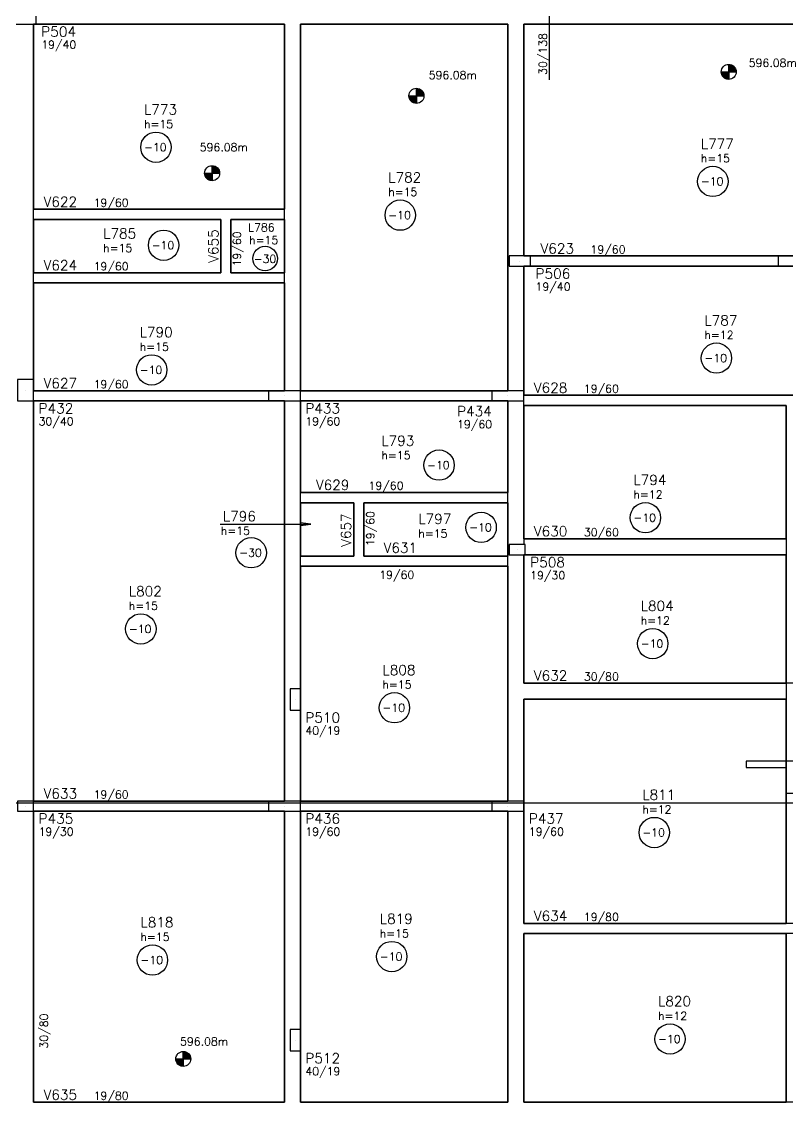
# Model space of a CAD drawing. Extents: x -9640 to 3028, y -691 to 5617.
# Drawn here: x -4061 to -2626, y 1081 to 3107 of the extents above; entities that cross this region are included whole.
import ezdxf

# ---------------------------------------------------------------- set-up
doc = ezdxf.new("R2010")
doc.units = 0
doc.header["$LTSCALE"] = 100
doc.header["$MEASUREMENT"] = 0
doc.layers.get('0').update_dxf_attribs({"color": 245, "linetype": 'CONTINUOUS'})
for name, color, linetype in [('01', 7, 'CONTINUOUS'), ('10', 7, 'CONTINUOUS'), ('11', 7, 'CONTINUOUS'), ('12', 7, 'CONTINUOUS'), ('13', 7, 'CONTINUOUS'), ('18', 4, 'CONTINUOUS'), ('2', 5, 'CONTINUOUS'), ('221', 102, 'CONTINUOUS'), ('242', 7, 'CONTINUOUS'), ('243', 9, 'CONTINUOUS'), ('246', 3, 'CONTINUOUS'), ('3', 1, 'CONTINUOUS'), ('30', 7, 'CONTINUOUS'), ('4', 3, 'CONTINUOUS'), ('8', 7, 'CONTINUOUS'), ('9', 3, 'CONTINUOUS')]:
    doc.layers.add(name, color=color, linetype=linetype)
doc.styles.get("Standard").update_dxf_attribs({"font": 'ROMANS.SHX'})

msp = doc.modelspace()

# ---------------------------------------------------------------- linework, layer by layer
for p, q in [((-2735.631089, 3026.731945), (-2735.631089, 2998.606945)), ((-2735.631089, 2998.606945), (-2735.631089, 3026.731945)), ((-2735.631089, 3026.048679), (-2731.300823, 3026.048679)), ((-2735.631089, 3025.156724), (-2729.164068, 3025.156724)), ((-2735.631089, 3024.264769), (-2727.674799, 3024.264769)), ((-2735.631089, 3023.3728), (-2726.51013, 3023.3728)), ((-2735.631089, 3022.480912), (-2725.556873, 3022.480912)), ((-2735.631089, 3021.588957), (-2724.759237, 3021.588957)), ((-2735.631089, 3020.696988), (-2724.084984, 3020.696988)), ((-2735.631089, 3019.805033), (-2723.513459, 3019.805033)), ((-2735.631089, 3018.913078), (-2723.030661, 3018.913078)), ((-2749.693589, 3012.669445), (-2721.568589, 3012.669445)), ((-2735.631143, 3011.777543), (-2749.65919, 3011.777543)), ((-2735.631143, 3010.885588), (-2749.580024, 3010.885588)), ((-2735.631143, 3009.993633), (-2749.436741, 3009.993633)), ((-2735.631143, 3009.101678), (-2749.233536, 3009.101678)), ((-2735.631143, 3008.209776), (-2748.96773, 3008.209776)), ((-2735.631143, 3007.317767), (-2748.635511, 3007.317767)), ((-2735.631143, 3006.425866), (-2748.23157, 3006.425866)), ((-2735.631143, 3005.533911), (-2747.748773, 3005.533911)), ((-2735.631143, 3004.641955), (-2747.177248, 3004.641955)), ((-2735.631143, 3003.75), (-2746.50294, 3003.75)), ((-2735.631143, 3002.858099), (-2745.705359, 3002.858099)), ((-2735.631143, 3001.966076), (-2744.752102, 3001.966076)), ((-2735.631143, 3001.074175), (-2743.587433, 3001.074175)), ((-2735.631143, 3000.18222), (-2742.098163, 3000.18222)), ((-2735.631143, 2999.290264), (-2739.961354, 2999.290264)), ((-2735.631089, 3018.021122), (-2722.62672, 3018.021122)), ((-2735.631089, 3017.129167), (-2722.294502, 3017.129167)), ((-2735.631089, 3016.237266), (-2722.028695, 3016.237266)), ((-2735.631089, 3015.345311), (-2721.825545, 3015.345311)), ((-2735.631089, 3014.453355), (-2721.682207, 3014.453355)), ((-2735.631089, 3013.5614), (-2721.598607, 3013.5614)), ((-3320.949128, 2981.808854), (-3320.949128, 2953.683854)), ((-3320.949128, 2953.683854), (-3320.949128, 2981.808854)), ((-3320.949128, 2981.125588), (-3316.618863, 2981.125588)), ((-3320.949128, 2980.233633), (-3314.482108, 2980.233633)), ((-3320.949128, 2979.341678), (-3312.992838, 2979.341678)), ((-3320.949128, 2978.449709), (-3311.828169, 2978.449709)), ((-3335.011628, 2967.746354), (-3306.886628, 2967.746354)), ((-3320.949182, 2966.854452), (-3334.977229, 2966.854452)), ((-3320.949182, 2965.962497), (-3334.898064, 2965.962497)), ((-3320.949182, 2965.070542), (-3334.75478, 2965.070542)), ((-3320.949182, 2964.178587), (-3334.551576, 2964.178587)), ((-3320.949182, 2963.286685), (-3334.285769, 2963.286685)), ((-3320.949182, 2962.394676), (-3333.953551, 2962.394676)), ((-3320.949182, 2961.502775), (-3333.54961, 2961.502775)), ((-3320.949182, 2960.61082), (-3333.066812, 2960.61082)), ((-3320.949182, 2959.718864), (-3332.495287, 2959.718864)), ((-3320.949182, 2958.826909), (-3331.82098, 2958.826909)), ((-3320.949182, 2957.935008), (-3331.023398, 2957.935008)), ((-3320.949128, 2977.557821), (-3310.874912, 2977.557821)), ((-3320.949128, 2976.665866), (-3310.077277, 2976.665866)), ((-3320.949128, 2975.773897), (-3309.403023, 2975.773897)), ((-3320.949128, 2974.881942), (-3308.831498, 2974.881942)), ((-3320.949128, 2973.989987), (-3308.348701, 2973.989987)), ((-3320.949128, 2973.098031), (-3307.94476, 2973.098031)), ((-3320.949128, 2972.206076), (-3307.612541, 2972.206076)), ((-3320.949128, 2971.314175), (-3307.346735, 2971.314175)), ((-3320.949128, 2970.422219), (-3307.143584, 2970.422219)), ((-3320.949128, 2969.530264), (-3307.000247, 2969.530264)), ((-3320.949128, 2968.638309), (-3306.916646, 2968.638309)), ((-3320.949182, 2957.042985), (-3330.070141, 2957.042985)), ((-3320.949182, 2956.151084), (-3328.905472, 2956.151084)), ((-3320.949182, 2955.259129), (-3327.416203, 2955.259129)), ((-3320.949182, 2954.367173), (-3325.279394, 2954.367173)), ((-3704.000076, 2836.787943), (-3704.000076, 2808.662943)), ((-3704.000076, 2808.662943), (-3704.000076, 2836.787943)), ((-3704.000076, 2836.104677), (-3699.66981, 2836.104677)), ((-3718.062576, 2822.725443), (-3689.937576, 2822.725443)), ((-3704.00013, 2821.833541), (-3718.028177, 2821.833541)), ((-3704.00013, 2820.941586), (-3717.949011, 2820.941586)), ((-3704.00013, 2820.049631), (-3717.805728, 2820.049631)), ((-3704.00013, 2819.157675), (-3717.602523, 2819.157675)), ((-3704.00013, 2818.265774), (-3717.336717, 2818.265774)), ((-3704.00013, 2817.373765), (-3717.004498, 2817.373765)), ((-3704.00013, 2816.481863), (-3716.600557, 2816.481863)), ((-3704.00013, 2815.589908), (-3716.11776, 2815.589908)), ((-3704.000076, 2835.212721), (-3697.533055, 2835.212721)), ((-3704.000076, 2834.320766), (-3696.043786, 2834.320766)), ((-3704.000076, 2833.428798), (-3694.879117, 2833.428798)), ((-3704.000076, 2832.536909), (-3693.92586, 2832.536909)), ((-3704.000076, 2831.644954), (-3693.128225, 2831.644954)), ((-3704.000076, 2830.752986), (-3692.453971, 2830.752986)), ((-3704.000076, 2829.86103), (-3691.882446, 2829.86103)), ((-3704.000076, 2828.969075), (-3691.399648, 2828.969075)), ((-3704.000076, 2828.07712), (-3690.995707, 2828.07712)), ((-3704.000076, 2827.185165), (-3690.663489, 2827.185165)), ((-3704.000076, 2826.293263), (-3690.397682, 2826.293263)), ((-3704.000076, 2825.401308), (-3690.194532, 2825.401308)), ((-3704.000076, 2824.509353), (-3690.051194, 2824.509353)), ((-3704.000076, 2823.617398), (-3689.967594, 2823.617398)), ((-3704.00013, 2814.697953), (-3715.546235, 2814.697953)), ((-3704.00013, 2813.805998), (-3714.871927, 2813.805998)), ((-3704.00013, 2812.914096), (-3714.074346, 2812.914096)), ((-3704.00013, 2812.022074), (-3713.121089, 2812.022074)), ((-3704.00013, 2811.130172), (-3711.95642, 2811.130172)), ((-3704.00013, 2810.238217), (-3710.46715, 2810.238217)), ((-3704.00013, 2809.346262), (-3708.330341, 2809.346262)), ((-3758.098226, 1176.814213), (-3758.098226, 1148.689213)), ((-3758.098226, 1148.689213), (-3758.098226, 1176.814213)), ((-3758.098226, 1176.130947), (-3753.76796, 1176.130947)), ((-3758.098226, 1175.238992), (-3751.631205, 1175.238992)), ((-3772.160726, 1162.751713), (-3744.035726, 1162.751713)), ((-3758.09828, 1161.859812), (-3772.126327, 1161.859812)), ((-3758.09828, 1160.967857), (-3772.047161, 1160.967857)), ((-3758.09828, 1160.075901), (-3771.903878, 1160.075901)), ((-3758.09828, 1159.183946), (-3771.700673, 1159.183946)), ((-3758.09828, 1158.292045), (-3771.434867, 1158.292045)), ((-3758.09828, 1157.400036), (-3771.102648, 1157.400036)), ((-3758.09828, 1156.508134), (-3770.698707, 1156.508134)), ((-3758.09828, 1155.616179), (-3770.21591, 1155.616179)), ((-3758.09828, 1154.724224), (-3769.644385, 1154.724224)), ((-3758.098226, 1174.347037), (-3750.141936, 1174.347037)), ((-3758.098226, 1173.455068), (-3748.977267, 1173.455068)), ((-3758.098226, 1172.56318), (-3748.02401, 1172.56318)), ((-3758.098226, 1171.671225), (-3747.226374, 1171.671225)), ((-3758.098226, 1170.779256), (-3746.552121, 1170.779256)), ((-3758.098226, 1169.887301), (-3745.980596, 1169.887301)), ((-3758.098226, 1168.995346), (-3745.497798, 1168.995346)), ((-3758.098226, 1168.103391), (-3745.093857, 1168.103391)), ((-3758.098226, 1167.211436), (-3744.761639, 1167.211436)), ((-3758.098226, 1166.319534), (-3744.495832, 1166.319534)), ((-3758.098226, 1165.427579), (-3744.292682, 1165.427579)), ((-3758.098226, 1164.535624), (-3744.149344, 1164.535624)), ((-3758.098226, 1163.643668), (-3744.065744, 1163.643668)), ((-3758.09828, 1153.832269), (-3768.970077, 1153.832269)), ((-3758.09828, 1152.940367), (-3768.172496, 1152.940367)), ((-3758.09828, 1152.048345), (-3767.219239, 1152.048345)), ((-3758.09828, 1151.156443), (-3766.05457, 1151.156443)), ((-3758.09828, 1150.264488), (-3764.5653, 1150.264488)), ((-3758.09828, 1149.372533), (-3762.428491, 1149.372533))]:
    msp.add_line(p, q)
for centre in [(-2735.631089, 3012.669445), (-3320.949128, 2967.746354), (-3704.000076, 2822.725443), (-3758.098226, 1162.751713)]:
    msp.add_circle(centre, 14.0625)
at = {"layer": '01'}
for points in [[(-4038.626021, 2755.096), (-4038.626021, 3102.096)], [(-4033.626021, 3102.096), (-3568.626021, 3102.096)], [(-3568.626021, 3102.096), (-3568.626021, 2755.096)], [(-3538.626021, 2745.596), (-3538.626021, 3102.096)], [(-3538.626021, 3102.096), (-3149.626021, 3102.096)], [(-3149.626021, 3102.096), (-3149.626021, 2658.096)], [(-3119.626021, 2667.596), (-3119.626021, 3102.096)], [(-3119.626021, 3102.096), (-2416.626007, 3102.096)], [(-3678.126021, 2755.096), (-4038.626021, 2755.096)], [(-4038.626021, 2736.096), (-4038.626021, 2755.096)], [(-3568.626021, 2755.096), (-3678.126021, 2755.096)], [(-3568.626021, 2736.096), (-3568.626021, 2755.096)], [(-4038.626021, 2636.096), (-4038.626021, 2736.096)], [(-4038.626021, 2736.096), (-3687.626021, 2736.096)], [(-3687.626021, 2736.096), (-3687.626021, 2636.096)], [(-3668.626021, 2736.096), (-3568.626021, 2736.096)], [(-3668.626021, 2636.096), (-3668.626021, 2736.096)], [(-3568.626021, 2736.096), (-3568.626021, 2636.096)], [(-3538.626021, 2626.596), (-3538.626021, 2745.596)], [(-3149.626021, 2658.096), (-3149.626021, 2415.096)], [(-2643.126021, 2667.596), (-3107.126021, 2667.596)], [(-3687.626021, 2636.096), (-4038.626021, 2636.096)], [(-4038.626021, 2617.096), (-4038.626021, 2636.096)], [(-3568.626021, 2636.096), (-3668.626021, 2636.096)], [(-3568.626021, 2617.096), (-3568.626021, 2636.096)], [(-3119.626021, 2415.096), (-3119.626021, 2648.596)], [(-3107.126021, 2648.596), (-2643.126021, 2648.596)], [(-4038.626021, 2436.096), (-4038.626021, 2617.096)], [(-4038.626021, 2617.096), (-3678.126021, 2617.096)], [(-3678.126021, 2617.096), (-3568.626021, 2617.096)], [(-3568.626021, 2617.096), (-3568.626021, 2415.096)], [(-3538.626021, 2415.096), (-3538.626021, 2626.596)], [(-3598.626021, 2415.096), (-4038.626021, 2415.096)], [(-3179.626021, 2415.096), (-3538.626021, 2415.096)], [(-4038.626021, 1646.096), (-4038.626021, 2396.096)], [(-4038.626021, 2396.096), (-3598.626021, 2396.096)], [(-3568.626021, 2396.096), (-3568.626021, 2214.596)], [(-3538.626021, 2224.096), (-3538.626021, 2396.096)], [(-3538.626021, 2396.096), (-3179.626021, 2396.096)], [(-3149.626021, 2396.096), (-3149.626021, 2224.096)], [(-2615.626021, 2406.596), (-3119.626021, 2406.596)], [(-3119.626021, 2387.596), (-3119.626021, 2396.096)], [(-3119.626021, 2214.596), (-3119.626021, 2387.596)], [(-3119.626021, 2387.596), (-2628.126021, 2387.596)], [(-2628.126021, 2387.596), (-2628.126021, 2137.596)], [(-3568.626021, 2214.596), (-3568.626021, 2096.596)], [(-3429.126021, 2224.096), (-3538.626021, 2224.096)], [(-3538.626021, 2205.096), (-3538.626021, 2224.096)], [(-3149.626021, 2224.096), (-3429.126021, 2224.096)], [(-3149.626021, 2205.096), (-3149.626021, 2224.096)], [(-3119.626021, 2137.596), (-3119.626021, 2214.596)], [(-3538.626021, 2105.096), (-3538.626021, 2205.096)], [(-3538.626021, 2205.096), (-3438.626021, 2205.096)], [(-3438.626021, 2205.096), (-3438.626021, 2105.096)], [(-3419.626021, 2205.096), (-3149.626021, 2205.096)], [(-3419.626021, 2105.096), (-3419.626021, 2205.096)], [(-3149.626021, 2205.096), (-3149.626021, 2122.596)], [(-2628.126021, 2137.596), (-3119.626021, 2137.596)], [(-3119.626021, 2137.596), (-3119.626021, 2126.596)], [(-2628.126021, 2137.596), (-2628.126021, 2107.596)], [(-3149.626021, 2122.596), (-3149.626021, 2105.096)], [(-3119.626021, 2096.596), (-3119.626021, 2107.596)], [(-3117.126021, 2107.596), (-2628.126021, 2107.596)], [(-2628.126021, 2107.596), (-2628.126021, 1867.096)], [(-3568.626021, 2096.596), (-3568.626021, 1836.596)], [(-3438.626021, 2105.096), (-3538.626021, 2105.096)], [(-3538.626021, 2086.096), (-3538.626021, 2105.096)], [(-3149.626021, 2105.096), (-3419.626021, 2105.096)], [(-3149.626021, 2086.096), (-3149.626021, 2105.096)], [(-3119.626021, 1867.096), (-3119.626021, 2096.596)], [(-3538.626021, 1856.596), (-3538.626021, 2086.096)], [(-3538.626021, 2086.096), (-3429.126021, 2086.096)], [(-3429.126021, 2086.096), (-3149.626021, 2086.096)], [(-3149.626021, 2086.096), (-3149.626021, 1852.096)], [(-2628.126021, 1867.096), (-3119.626021, 1867.096)], [(-2603.126021, 1867.096), (-2628.126021, 1867.096)], [(-2628.126021, 1867.096), (-2628.126021, 1837.096)], [(-3149.626021, 1852.096), (-3149.626021, 1646.096)], [(-3568.626021, 1836.596), (-3568.626021, 1646.096)], [(-3119.626021, 1646.096), (-3119.626021, 1837.096)], [(-3119.626021, 1837.096), (-2628.126021, 1837.096)], [(-2628.126021, 1837.096), (-2628.126021, 1416.596)], [(-3538.626021, 1646.096), (-3538.626021, 1816.596)], [(-3598.626021, 1646.096), (-4038.626021, 1646.096)], [(-3179.626021, 1646.096), (-3538.626021, 1646.096)], [(-4038.626021, 1081.596), (-4038.626021, 1627.096)], [(-4038.626021, 1627.096), (-3598.626021, 1627.096)], [(-3568.626021, 1627.096), (-3568.626021, 1198.096)], [(-3538.626021, 1218.096), (-3538.626021, 1627.096)], [(-3538.626021, 1627.096), (-3179.626021, 1627.096)], [(-3149.626021, 1627.096), (-3149.626021, 1407.096)], [(-3119.626021, 1416.596), (-3119.626021, 1627.096)], [(-3149.626021, 1407.096), (-3149.626021, 1081.596)], [(-2628.126021, 1416.596), (-3119.626021, 1416.596)], [(-2603.126021, 1416.596), (-2628.126021, 1416.596)], [(-3119.626021, 1081.596), (-3119.626021, 1397.596)], [(-3119.626021, 1397.596), (-2628.126021, 1397.596)], [(-2628.126021, 1397.596), (-2628.126021, 1198.096)], [(-2603.126021, 1397.596), (-2628.126021, 1397.596)], [(-3568.626021, 1198.096), (-3568.626021, 1081.596)], [(-2628.126021, 1198.096), (-2628.126021, 1081.596)], [(-3538.626021, 1081.596), (-3538.626021, 1178.096)], [(-3713.626021, 1081.596), (-4038.626021, 1081.596)], [(-3568.626021, 1081.596), (-3713.626021, 1081.596)], [(-3149.626021, 1081.596), (-3538.626021, 1081.596)], [(-2628.126021, 1081.596), (-3119.626021, 1081.596)], [(-2603.126021, 1081.596), (-2628.126021, 1081.596)]]:
    msp.add_lwpolyline(points, dxfattribs=at)
at = {"layer": '13'}
for centre, radius in [((-3809.231657, 2871.423298), 28.460499), ((-2765.366435, 2807.329709), 28.460499), ((-3351.411415, 2744.16423), 28.460499), ((-3794.891729, 2687.755703), 28.460499), ((-3604.66088, 2662.696457), 23.081092), ((-2758.655317, 2476.260163), 28.460499), ((-3817.280003, 2454.059083), 28.460499), ((-3278.593881, 2275.640798), 28.460499), ((-2891.793912, 2177.111807), 28.460499), ((-3199.726423, 2158.990523), 28.460499), ((-3630.787699, 2111.384187), 28.460499), ((-3837.629797, 1968.530145), 28.460499), ((-2878.149263, 1941.059384), 28.460499), ((-3362.240429, 1820.908092), 28.460499), ((-2875.092845, 1587.0585), 28.460499), ((-3367.238706, 1354.542007), 28.460499), ((-3815.893428, 1348.061388), 28.460499), ((-2845.668823, 1200.064325), 28.460499)]:
    msp.add_circle(centre, radius, dxfattribs=at)
at = {"layer": '18'}
for p, q in [((-2628.126021, 1720.962917), (-2703.126021, 1720.962917)), ((-2703.126021, 1708.962917), (-2628.126021, 1708.962917)), ((-2528.126021, 1720.962917), (-2628.126021, 1720.962917)), ((-2628.126021, 1708.962917), (-2628.126021, 1660.962917)), ((-2628.126021, 1660.962917), (-2603.126021, 1660.962917)), ((-9253.123768, 1642.596), (-164.156192, 1642.596))]:
    msp.add_line(p, q, dxfattribs=at)
at = {"layer": '2'}
for points in [[(-4033.626021, 3102.096), (-4033.626021, 3121.096), (-4073.626021, 3121.096), (-4073.626021, 3102.096), (-4033.626021, 3102.096)], [(-3107.126021, 2648.596), (-3107.126021, 2667.596), (-3147.126021, 2667.596), (-3147.126021, 2648.596), (-3107.126021, 2648.596)], [(-2603.126021, 2648.596), (-2603.126021, 2667.596), (-2643.126021, 2667.596), (-2643.126021, 2648.596), (-2603.126021, 2648.596)], [(-3117.126021, 2107.596), (-3117.126021, 2126.596), (-3147.126021, 2126.596), (-3147.126021, 2107.596), (-3117.126021, 2107.596)], [(-3538.626021, 1816.596), (-3538.626021, 1856.596), (-3557.626021, 1856.596), (-3557.626021, 1816.596), (-3538.626021, 1816.596)], [(-3538.626021, 1178.096), (-3538.626021, 1218.096), (-3557.626021, 1218.096), (-3557.626021, 1178.096), (-3538.626021, 1178.096)]]:
    msp.add_lwpolyline(points, dxfattribs=at)
at = {"layer": '221', "color": 11, "linetype": 'Continuous'}
for points in [[(-3071.560229, 2997.723267), (-3071.560229, 3141.202533), (-3119.626021, 3141.202533), (-3101.03643, 3143.649899), (-3119.626021, 3141.202533), (-3101.03643, 3138.755167)], [(-3688.870705, 2164.976334), (-3518.916221, 2164.976334), (-3537.505813, 2162.528968), (-3518.916221, 2164.976334), (-3537.505813, 2167.4237)]]:
    msp.add_lwpolyline(points, dxfattribs=at)
at = {"layer": '242'}
for p, q in [((-3127.126021, 2658.096), (-3127.126021, 2658.096)), ((-4053.626021, 2416.096), (-4053.626021, 2416.096)), ((-3568.626021, 2405.596), (-3568.626021, 2405.596)), ((-3149.626021, 2405.596), (-3149.626021, 2405.596)), ((-3132.126021, 2117.096), (-3132.126021, 2117.096)), ((-3548.126021, 1836.596), (-3548.126021, 1836.596)), ((-4053.626021, 1636.596), (-4053.626021, 1636.596)), ((-3568.626021, 1636.596), (-3568.626021, 1636.596)), ((-3149.626021, 1636.596), (-3149.626021, 1636.596)), ((-3548.126021, 1198.096), (-3548.126021, 1198.096))]:
    msp.add_line(p, q, dxfattribs=at)
at = {"layer": '243'}
for points in [[(-3568.626021, 2636.096), (-3568.626021, 2736.096), (-3668.626021, 2736.096), (-3668.626021, 2636.096), (-3568.626021, 2636.096)], [(-3538.626021, 2205.096), (-3538.626021, 2105.096), (-3438.626021, 2105.096), (-3438.626021, 2205.096), (-3538.626021, 2205.096)]]:
    msp.add_lwpolyline(points, dxfattribs=at)
at = {"layer": '246'}
for points in [[(-3568.626021, 2755.096), (-3568.626021, 3102.096), (-4033.626021, 3102.096), (-4038.626021, 3102.096), (-4038.626021, 2755.096), (-3678.126021, 2755.096), (-3568.626021, 2755.096)], [(-3149.626021, 2415.096), (-3149.626021, 2658.096), (-3149.626021, 3102.096), (-3538.626021, 3102.096), (-3538.626021, 2745.596), (-3538.626021, 2626.596), (-3538.626021, 2415.096), (-3179.626021, 2415.096), (-3149.626021, 2415.096)], [(-3119.626021, 3102.096), (-3119.626021, 2667.596), (-3107.126021, 2667.596), (-2643.126021, 2667.596), (-2603.126021, 2667.596), (-2416.626007, 2667.596), (-2416.626007, 2676.596), (-2416.626007, 3102.096), (-3119.626021, 3102.096)], [(-4038.626021, 2736.096), (-4038.626021, 2636.096), (-3687.626021, 2636.096), (-3687.626021, 2736.096), (-4038.626021, 2736.096)], [(-3119.626021, 2648.596), (-3119.626021, 2415.096), (-3119.626021, 2406.596), (-2615.626021, 2406.596), (-2416.626007, 2406.596), (-2416.626007, 2648.596), (-2603.126021, 2648.596), (-2643.126021, 2648.596), (-3107.126021, 2648.596), (-3119.626021, 2648.596)], [(-3568.626021, 2415.096), (-3568.626021, 2617.096), (-3678.126021, 2617.096), (-4038.626021, 2617.096), (-4038.626021, 2436.096), (-4038.626021, 2415.096), (-3598.626021, 2415.096), (-3568.626021, 2415.096)], [(-3568.626021, 1646.096), (-3568.626021, 1836.596), (-3568.626021, 2096.596), (-3568.626021, 2214.596), (-3568.626021, 2396.096), (-3598.626021, 2396.096), (-4038.626021, 2396.096), (-4038.626021, 1646.096), (-3598.626021, 1646.096), (-3568.626021, 1646.096)], [(-3149.626021, 2224.096), (-3149.626021, 2396.096), (-3179.626021, 2396.096), (-3538.626021, 2396.096), (-3538.626021, 2224.096), (-3429.126021, 2224.096), (-3149.626021, 2224.096)], [(-3119.626021, 2214.596), (-3119.626021, 2137.596), (-2628.126021, 2137.596), (-2628.126021, 2387.596), (-3119.626021, 2387.596), (-3119.626021, 2214.596)], [(-3149.626021, 2105.096), (-3149.626021, 2122.596), (-3149.626021, 2205.096), (-3419.626021, 2205.096), (-3419.626021, 2105.096), (-3149.626021, 2105.096)], [(-3119.626021, 2096.596), (-3119.626021, 1867.096), (-2628.126021, 1867.096), (-2628.126021, 2107.596), (-3117.126021, 2107.596), (-3119.626021, 2107.596), (-3119.626021, 2096.596)], [(-3149.626021, 1646.096), (-3149.626021, 1852.096), (-3149.626021, 2086.096), (-3429.126021, 2086.096), (-3538.626021, 2086.096), (-3538.626021, 1856.596), (-3538.626021, 1816.596), (-3538.626021, 1646.096), (-3179.626021, 1646.096), (-3149.626021, 1646.096)], [(-3119.626021, 1627.096), (-3119.626021, 1416.596), (-2628.126021, 1416.596), (-2628.126021, 1837.096), (-3119.626021, 1837.096), (-3119.626021, 1646.096), (-3119.626021, 1627.096)], [(-3568.626021, 1081.596), (-3568.626021, 1198.096), (-3568.626021, 1627.096), (-3598.626021, 1627.096), (-4038.626021, 1627.096), (-4038.626021, 1081.596), (-3713.626021, 1081.596), (-3568.626021, 1081.596)], [(-3149.626021, 1081.596), (-3149.626021, 1407.096), (-3149.626021, 1627.096), (-3179.626021, 1627.096), (-3538.626021, 1627.096), (-3538.626021, 1218.096), (-3538.626021, 1178.096), (-3538.626021, 1081.596), (-3149.626021, 1081.596)], [(-3119.626021, 1397.596), (-3119.626021, 1081.596), (-2628.126021, 1081.596), (-2628.126021, 1198.096), (-2628.126021, 1397.596), (-3119.626021, 1397.596)]]:
    msp.add_lwpolyline(points, dxfattribs=at)
at = {"layer": '3'}
msp.add_lwpolyline([(-4068.626021, 2396.096), (-4038.626021, 2396.096), (-4038.626021, 2436.096), (-4068.626021, 2436.096), (-4068.626021, 2396.096)], dxfattribs=at)
at = {"layer": '30'}
msp.add_lwpolyline([(-2628.126021, 1660.962917), (-2603.126021, 1660.962917), (-2603.126021, 1708.962917), (-2528.126021, 1708.962917), (-2528.126021, 1720.962917), (-2628.126021, 1720.962917), (-2703.126021, 1720.962917), (-2703.126021, 1708.962917), (-2628.126021, 1708.962917), (-2628.126021, 1660.962917)], dxfattribs=at)
at = {"layer": '4'}
for points in [[(-3538.626021, 2396.096), (-3538.626021, 2415.096), (-3598.626021, 2415.096), (-3598.626021, 2396.096), (-3538.626021, 2396.096)], [(-3119.626021, 2396.096), (-3119.626021, 2415.096), (-3179.626021, 2415.096), (-3179.626021, 2396.096), (-3119.626021, 2396.096)], [(-4038.626021, 1627.096), (-4038.626021, 1646.096), (-4068.626021, 1646.096), (-4068.626021, 1627.096), (-4038.626021, 1627.096)], [(-3538.626021, 1627.096), (-3538.626021, 1646.096), (-3598.626021, 1646.096), (-3598.626021, 1627.096), (-3538.626021, 1627.096)], [(-3119.626021, 1627.096), (-3119.626021, 1646.096), (-3179.626021, 1646.096), (-3179.626021, 1627.096), (-3119.626021, 1627.096)]]:
    msp.add_lwpolyline(points, dxfattribs=at)

# ---------------------------------------------------------------- texts
for p in [(-2698.13109, 3022.044444), (-3297.917388, 2999.113105), (-3727.26676, 2863.930609), (-3764.122573, 1187.910266)]:
    msp.add_text('596.08m', height=15).set_placement(p)
at = {"layer": '10', "linetype": 'Continuous'}
for s, height, p in [('L773', 18.75, (-3831.731657, 2932.773298)), ('L777', 18.75, (-2787.866435, 2868.679709)), ('L782', 18.75, (-3373.911415, 2805.51423)), ('L785', 18.75, (-3908.278563, 2700.38163)), ('L786', 15, (-3636.418387, 2713.700233)), ('L787', 18.75, (-2781.155317, 2537.610163)), ('L790', 18.75, (-3839.780003, 2515.409083)), ('L793', 18.75, (-3386.777305, 2312.039031)), ('L794', 18.75, (-2914.293912, 2238.461807)), ('L796', 18.75, (-3683.821299, 2170.315884)), ('L797', 18.75, (-3317.523504, 2165.383924)), ('L802', 18.75, (-3860.129797, 2029.880145)), ('L804', 18.75, (-2900.649263, 2002.409384)), ('L808', 18.75, (-3384.740429, 1882.258092)), ('L811', 18.75, (-2897.592845, 1648.4085)), ('L818', 18.75, (-3838.393428, 1409.411388)), ('L819', 18.75, (-3389.738706, 1415.892007)), ('L820', 18.75, (-2868.168823, 1261.414325))]:
    msp.add_text(s, height=height, dxfattribs=at).set_placement(p)
at = {"layer": '11', "linetype": 'Continuous'}
for s, rotation, p in [('30/138', 90, (-3076.517844, 3007.005251)), ('19/60', 360, (-3926.126021, 2759.7835)), ('19/60', 90, (-3649.876021, 2648.096)), ('19/60', 360, (-3926.126021, 2640.7835)), ('19/60', 360, (-3926.126021, 2419.7835)), ('19/60', 90, (-3399.999054, 2123.942447)), ('30/60', 360, (-3007.126021, 2142.2835)), ('19/60', 360, (-3390.61119, 2062.512981)), ('19/60', 360, (-3926.126021, 1650.7835)), ('19/80', 360, (-3007.126021, 1421.2835)), ('30/80', 90, (-4011.921928, 1182.140336))]:
    msp.add_text(s, height=15, rotation=rotation, dxfattribs=at).set_placement(p)
for s, p in [('19/60', (-2994.626021, 2672.2835)), ('19/60', (-3007.126021, 2411.2835)), ('19/60', (-3410.810168, 2229.590378)), ('30/80', (-3007.126021, 1871.7835)), ('19/80', (-3926.126021, 1086.2835))]:
    msp.add_text(s, height=15, dxfattribs=at).set_placement(p)
at = {"layer": '12', "linetype": 'Continuous'}
for s, p in [('19/40', (-4024.251021, 3056.1585)), ('19/40', (-3097.751021, 2602.6585)), ('30/40', (-4029.251021, 2350.1585)), ('19/60', (-3529.251021, 2350.1585)), ('19/60', (-3244.844332, 2344.712681)), ('19/30', (-3107.751021, 2061.6585)), ('40/19', (-3529.251021, 1770.6585)), ('19/30', (-4029.251021, 1581.1585)), ('19/60', (-3529.251021, 1581.1585)), ('19/60', (-3110.251021, 1581.1585)), ('40/19', (-3529.251021, 1132.1585))]:
    msp.add_text(s, height=15, dxfattribs=at).set_placement(p)
at = {"layer": '13', "linetype": 'Continuous'}
for s, p in [('h=15', (-3831.731657, 2907.273298)), ('-10', (-3831.731657, 2863.923298)), ('h=15', (-2787.866435, 2843.179709)), ('-10', (-2787.866435, 2799.829709)), ('h=15', (-3373.911415, 2780.01423)), ('-10', (-3373.911415, 2736.66423)), ('-10', (-3817.391729, 2680.255703)), ('h=15', (-3634.632582, 2689.807457)), ('h=15', (-3908.278563, 2674.88163)), ('-30', (-3626.12777, 2654.561832)), ('h=12', (-2781.155317, 2512.110163)), ('h=15', (-3839.780003, 2489.909083)), ('-10', (-2781.155317, 2468.760163)), ('-10', (-3839.780003, 2446.559083)), ('h=15', (-3386.777305, 2286.539031)), ('-10', (-3301.093881, 2268.140798)), ('h=12', (-2914.293912, 2212.961807)), ('-10', (-2914.293912, 2169.611807)), ('h=15', (-3687.712109, 2145.169594)), ('h=15', (-3317.523504, 2139.883924)), ('-10', (-3222.226423, 2151.490523)), ('-30', (-3653.287699, 2103.884187)), ('h=15', (-3860.129797, 2004.380145)), ('h=12', (-2900.649263, 1976.909384)), ('-10', (-3860.129797, 1961.030145)), ('-10', (-2900.649263, 1933.559384)), ('h=15', (-3384.740429, 1856.758092)), ('-10', (-3384.740429, 1813.408092)), ('h=12', (-2897.592845, 1622.9085)), ('-10', (-2897.592845, 1579.5585)), ('h=15', (-3838.393428, 1383.911388)), ('h=15', (-3389.738706, 1390.392007)), ('-10', (-3389.738706, 1347.042007)), ('-10', (-3838.393428, 1340.561388)), ('h=12', (-2868.168823, 1235.914325)), ('-10', (-2868.168823, 1192.564325))]:
    msp.add_text(s, height=15, dxfattribs=at).set_placement(p)
at = {"layer": '8', "linetype": 'Continuous'}
for s, rotation, p in [('V622', 360, (-4019.876021, 2759.7835)), ('V655', 90, (-3692.313521, 2654.846)), ('V624', 360, (-4019.876021, 2640.7835)), ('V627', 360, (-4019.876021, 2419.7835)), ('V629', 360, (-3509.427391, 2229.025089)), ('V657', 90, (-3443.605844, 2122.507421)), ('V630', 360, (-3100.876021, 2142.2835)), ('V633', 360, (-4019.876021, 1650.7835)), ('V634', 360, (-3100.876021, 1421.2835))]:
    msp.add_text(s, height=18.75, rotation=rotation, dxfattribs=at).set_placement(p)
for s, p in [('V623', (-3088.376021, 2672.2835)), ('V628', (-3100.876021, 2411.2835)), ('V631', (-3382.474131, 2111.339824)), ('V632', (-3100.876021, 1871.7835)), ('V635', (-4019.876021, 1086.2835))]:
    msp.add_text(s, height=18.75, dxfattribs=at).set_placement(p)
at = {"layer": '9', "linetype": 'Continuous'}
for s, p in [('P504', (-4024.251021, 3078.6585)), ('P506', (-3097.751021, 2625.1585)), ('P432', (-4029.251021, 2372.6585)), ('P433', (-3529.251021, 2372.6585)), ('P434', (-3244.844332, 2367.212681)), ('P508', (-3107.751021, 2084.1585)), ('P510', (-3529.251021, 1793.1585)), ('P435', (-4029.251021, 1603.6585)), ('P436', (-3529.251021, 1603.6585)), ('P437', (-3110.251021, 1603.6585)), ('P512', (-3529.251021, 1154.6585))]:
    msp.add_text(s, height=18.75, dxfattribs=at).set_placement(p)

doc.saveas('drawing.dxf')
